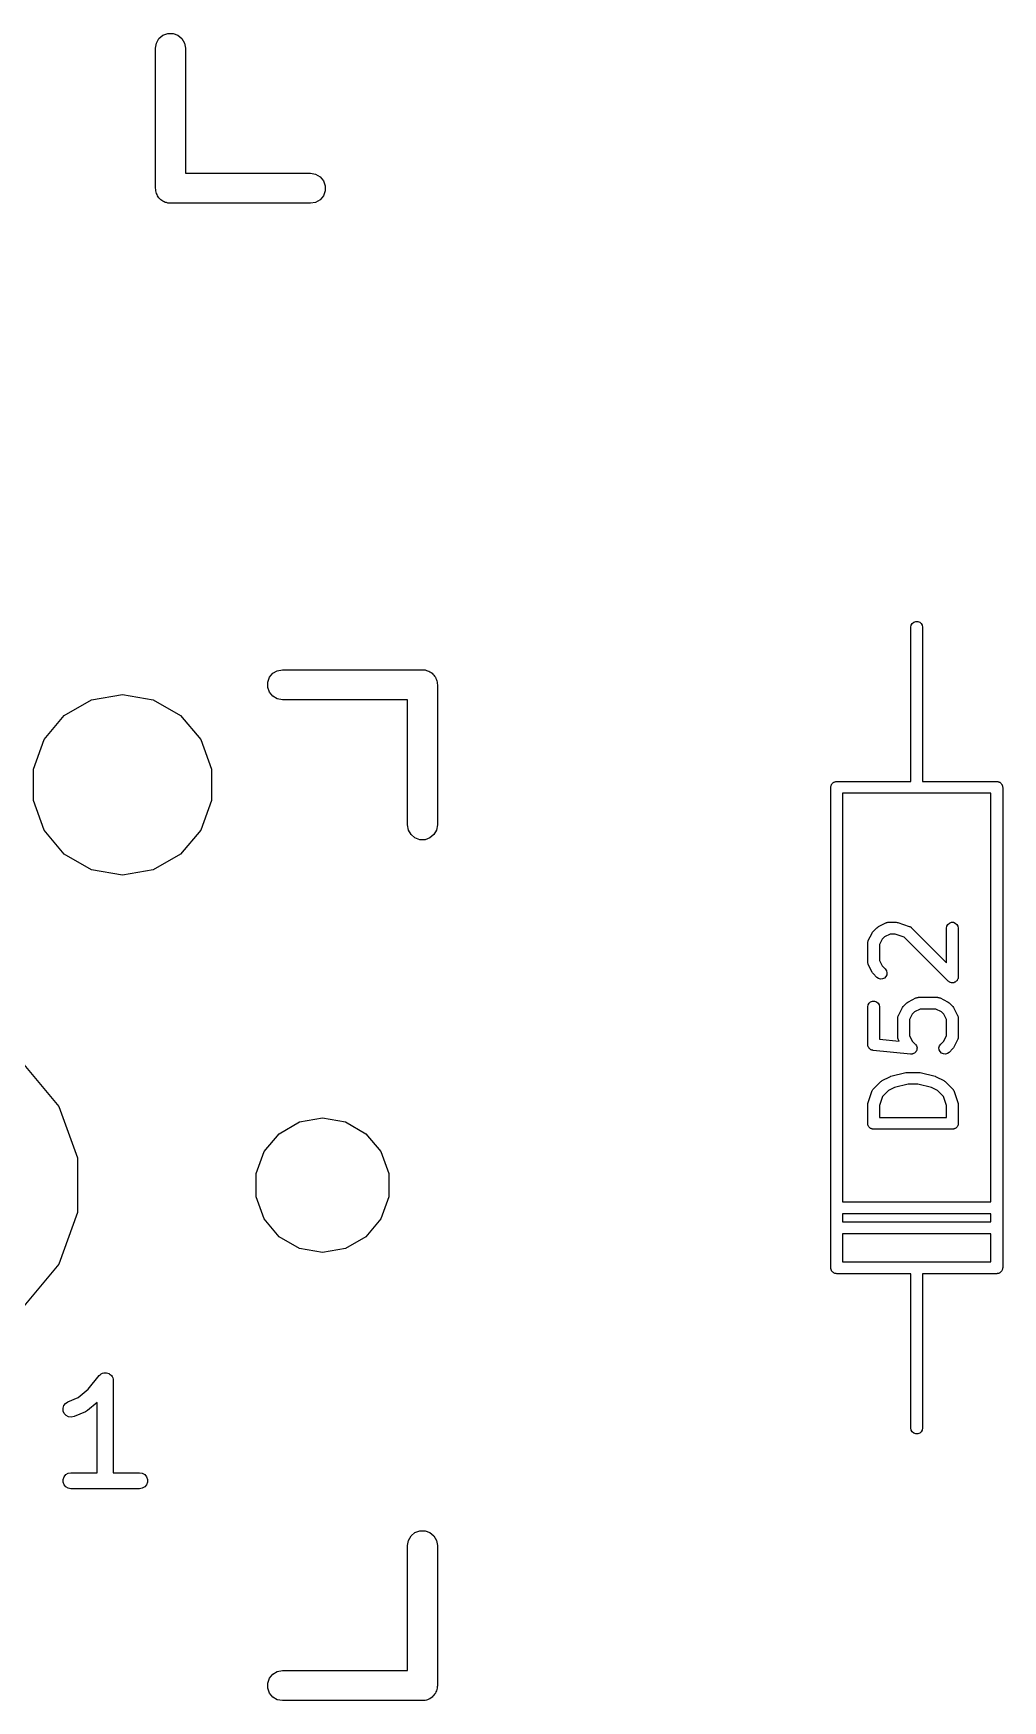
# Model space of a CAD drawing. Extents: x 30 to 168, y -145 to -27.
# Drawn here: x 43.78 to 56.09, y -142.54 to -121.38 of the extents above; entities that cross this region are included whole.
import ezdxf

# ---------------------------------------------------------------- set-up
doc = ezdxf.new("R2010")
doc.units = 0
doc.header["$MEASUREMENT"] = 0
doc.layers.add('BLACK', color=7, linetype='CONTINUOUS')

msp = doc.modelspace()

# ---------------------------------------------------------------- linework, layer by layer
at = {"layer": 'Black'}
for p, q in [((45.3791, -121.45), (45.4297, -121.407)), ((45.4297, -121.407), (45.4919, -121.384)), ((45.4919, -121.384), (45.5581, -121.384)), ((45.5581, -121.384), (45.6202, -121.407)), ((45.6202, -121.407), (45.6709, -121.45)), ((45.3345, -121.572), (45.346, -121.507)), ((45.3345, -123.35), (45.3345, -121.572)), ((45.346, -121.507), (45.3791, -121.45)), ((45.6709, -121.45), (45.704, -121.507)), ((45.704, -121.507), (45.7155, -121.572)), ((45.7155, -121.572), (45.7155, -123.159)), ((45.7155, -123.159), (47.303, -123.159)), ((47.303, -123.159), (47.3682, -123.171)), ((47.3682, -123.171), (47.4255, -123.204)), ((47.4255, -123.204), (47.468, -123.255)), ((47.468, -123.255), (47.4906, -123.317)), ((47.4906, -123.317), (47.4906, -123.383)), ((45.3374, -123.366), (45.3345, -123.35)), ((45.3374, -123.383), (45.3374, -123.366)), ((45.3431, -123.399), (45.3374, -123.383)), ((45.346, -123.415), (45.3431, -123.399)), ((45.3543, -123.43), (45.346, -123.415)), ((45.36, -123.445), (45.3543, -123.43)), ((45.3707, -123.458), (45.36, -123.445)), ((45.3791, -123.472), (45.3707, -123.458)), ((45.3918, -123.483), (45.3791, -123.472)), ((45.4025, -123.496), (45.3918, -123.483)), ((45.417, -123.504), (45.4025, -123.496)), ((45.4297, -123.515), (45.417, -123.504)), ((45.4454, -123.521), (45.4297, -123.515)), ((45.4598, -123.529), (45.4454, -123.521)), ((45.4763, -123.532), (45.4598, -123.529)), ((45.4919, -123.538), (45.4763, -123.532)), ((45.5086, -123.538), (45.4919, -123.538)), ((45.525, -123.54), (45.5086, -123.538)), ((47.303, -123.54), (45.525, -123.54)), ((47.3682, -123.529), (47.303, -123.54)), ((47.4255, -123.496), (47.3682, -123.529)), ((47.468, -123.445), (47.4255, -123.496)), ((47.4906, -123.383), (47.468, -123.445)), ((54.925, -128.92), (54.9295, -128.894)), ((54.925, -130.19), (54.925, -128.92)), ((54.9295, -128.894), (54.9425, -128.872)), ((54.9425, -128.872), (54.9625, -128.855)), ((54.9625, -128.855), (54.987, -128.846)), ((54.987, -128.846), (55.013, -128.846)), ((55.013, -128.846), (55.0375, -128.855)), ((55.0375, -128.855), (55.0575, -128.872)), ((55.0575, -128.872), (55.0705, -128.894)), ((55.0705, -128.894), (55.075, -128.92)), ((55.075, -128.92), (55.075, -130.19)), ((46.8245, -129.504), (46.8818, -129.471)), ((46.8818, -129.471), (46.947, -129.459)), ((46.947, -129.459), (48.725, -129.459)), ((48.725, -129.459), (48.7414, -129.462)), ((48.7414, -129.462), (48.7581, -129.462)), ((48.7581, -129.462), (48.7737, -129.468)), ((48.7737, -129.468), (48.7902, -129.471)), ((48.7902, -129.471), (48.8046, -129.479)), ((46.7594, -129.617), (46.782, -129.555)), ((46.7594, -129.683), (46.7594, -129.617)), ((46.782, -129.745), (46.7594, -129.683)), ((46.782, -129.555), (46.8245, -129.504)), ((48.8046, -129.479), (48.8202, -129.485)), ((48.8202, -129.485), (48.833, -129.496)), ((48.833, -129.496), (48.8475, -129.504)), ((48.8475, -129.504), (48.8582, -129.517)), ((48.8582, -129.517), (48.8709, -129.528)), ((48.8709, -129.528), (48.8793, -129.542)), ((48.8793, -129.542), (48.89, -129.555)), ((48.89, -129.555), (48.8957, -129.57)), ((48.8957, -129.57), (48.904, -129.585)), ((48.904, -129.585), (48.9069, -129.601)), ((48.9069, -129.601), (48.9126, -129.617)), ((48.9126, -129.617), (48.9126, -129.634)), ((48.9126, -129.634), (48.9155, -129.65)), ((48.9155, -129.65), (48.9155, -131.428)), ((44.1775, -130.041), (44.5226, -129.842)), ((44.5226, -129.842), (44.915, -129.773)), ((44.915, -129.773), (45.3074, -129.842)), ((45.3074, -129.842), (45.6525, -130.041)), ((46.8245, -129.796), (46.782, -129.745)), ((46.8818, -129.829), (46.8245, -129.796)), ((46.947, -129.84), (46.8818, -129.829)), ((48.5345, -129.84), (46.947, -129.84)), ((48.5345, -131.428), (48.5345, -129.84)), ((43.9214, -130.346), (44.1775, -130.041)), ((45.6525, -130.041), (45.9086, -130.346)), ((54.925, -130.877), (54.925, -130.19)), ((55.075, -130.19), (55.075, -130.877)), ((43.7851, -130.721), (43.9214, -130.346)), ((45.9086, -130.346), (46.0449, -130.721)), ((43.7851, -131.119), (43.7851, -130.721)), ((46.0449, -130.721), (46.0449, -131.119)), ((53.909, -130.952), (53.9101, -130.946)), ((53.909, -137.048), (53.909, -130.952)), ((53.9101, -130.939), (53.9124, -130.933)), ((53.9101, -130.946), (53.9101, -130.939)), ((53.9124, -130.933), (53.9135, -130.926)), ((53.9135, -130.926), (53.9168, -130.921)), ((53.9168, -130.921), (53.919, -130.915)), ((53.919, -130.915), (53.9233, -130.909)), ((53.9233, -130.909), (53.9265, -130.904)), ((53.9265, -130.904), (53.9316, -130.9)), ((53.9316, -130.9), (53.9358, -130.895)), ((53.9358, -130.895), (53.9415, -130.891)), ((53.9415, -130.891), (53.9465, -130.887)), ((53.9465, -130.887), (53.9527, -130.885)), ((53.9527, -130.885), (53.9583, -130.882)), ((53.9583, -130.882), (53.9648, -130.88)), ((53.9648, -130.88), (53.971, -130.878)), ((53.971, -130.878), (53.9775, -130.878)), ((53.9775, -130.878), (53.984, -130.877)), ((53.984, -130.877), (54.925, -130.877)), ((55.075, -130.877), (56.016, -130.877)), ((56.016, -130.877), (56.0225, -130.878)), ((56.0225, -130.878), (56.029, -130.878)), ((56.029, -130.878), (56.0352, -130.88)), ((56.0352, -130.88), (56.0417, -130.882)), ((56.0417, -130.882), (56.0473, -130.885)), ((56.0473, -130.885), (56.0535, -130.887)), ((56.0535, -130.887), (56.0585, -130.891)), ((56.0585, -130.891), (56.0642, -130.895)), ((56.0642, -130.895), (56.0684, -130.9)), ((56.0684, -130.9), (56.0735, -130.904)), ((56.0735, -130.904), (56.0767, -130.909)), ((56.0767, -130.909), (56.081, -130.915)), ((56.081, -130.915), (56.0832, -130.921)), ((56.0832, -130.921), (56.0865, -130.926)), ((56.0865, -130.926), (56.0876, -130.933)), ((56.0876, -130.933), (56.0899, -130.939)), ((56.0899, -130.939), (56.0899, -130.946)), ((56.0899, -130.946), (56.091, -130.952)), ((56.091, -130.952), (56.091, -137.048)), ((43.9214, -131.494), (43.7851, -131.119)), ((46.0449, -131.119), (45.9086, -131.494)), ((55, -131.027), (54.059, -131.027)), ((54.059, -131.027), (54.059, -136.211)), ((55.941, -131.027), (55, -131.027)), ((55.941, -136.211), (55.941, -131.027)), ((44.1775, -131.799), (43.9214, -131.494)), ((45.9086, -131.494), (45.6525, -131.799)), ((48.546, -131.493), (48.5345, -131.428)), ((48.5791, -131.55), (48.546, -131.493)), ((48.6297, -131.593), (48.5791, -131.55)), ((48.8709, -131.55), (48.8202, -131.593)), ((48.904, -131.493), (48.8709, -131.55)), ((48.9155, -131.428), (48.904, -131.493)), ((44.5226, -131.998), (44.1775, -131.799)), ((45.6525, -131.799), (45.3074, -131.998)), ((48.6919, -131.616), (48.6297, -131.593)), ((48.7581, -131.616), (48.6919, -131.616)), ((48.8202, -131.593), (48.7581, -131.616)), ((44.915, -132.067), (44.5226, -131.998)), ((45.3074, -131.998), (44.915, -132.067)), ((54.3853, -132.895), (54.4329, -132.8)), ((54.4329, -132.8), (54.4401, -132.79)), ((54.4401, -132.79), (54.447, -132.78)), ((54.447, -132.78), (54.4946, -132.733)), ((54.4946, -132.733), (54.5044, -132.726)), ((54.5044, -132.726), (54.5141, -132.719)), ((54.5141, -132.719), (54.6093, -132.671)), ((54.592, -132.847), (54.5616, -132.878)), ((54.6606, -132.813), (54.592, -132.847)), ((54.6093, -132.671), (54.6135, -132.67)), ((54.6135, -132.67), (54.6172, -132.668)), ((54.6172, -132.668), (54.6259, -132.666)), ((54.6259, -132.666), (54.6343, -132.664)), ((54.6343, -132.664), (54.6386, -132.664)), ((54.6386, -132.664), (54.6429, -132.663)), ((54.6429, -132.663), (54.7381, -132.663)), ((54.7259, -132.813), (54.6606, -132.813)), ((54.8404, -132.851), (54.7259, -132.813)), ((54.7381, -132.663), (54.7499, -132.665)), ((54.7499, -132.665), (54.7618, -132.667)), ((54.7618, -132.667), (54.9047, -132.715)), ((55.3993, -133.41), (54.8404, -132.851)), ((54.9047, -132.715), (54.9085, -132.717)), ((54.9085, -132.717), (54.9126, -132.718)), ((54.9126, -132.718), (54.9198, -132.723)), ((54.9198, -132.723), (54.9276, -132.727)), ((54.9276, -132.727), (54.9304, -132.73)), ((54.9304, -132.73), (54.934, -132.733)), ((54.934, -132.733), (55.3774, -133.176)), ((55.3774, -132.738), (55.3819, -132.712)), ((55.3774, -133.176), (55.3774, -132.738)), ((55.3819, -132.712), (55.3949, -132.69)), ((55.3949, -132.69), (55.4149, -132.673)), ((55.4149, -132.673), (55.4394, -132.664)), ((55.4394, -132.664), (55.4654, -132.664)), ((55.4654, -132.664), (55.4899, -132.673)), ((55.4899, -132.673), (55.5098, -132.69)), ((55.5098, -132.69), (55.5229, -132.712)), ((55.5229, -132.712), (55.5274, -132.738)), ((55.5274, -132.738), (55.5274, -133.357)), ((54.3774, -132.929), (54.3781, -132.924)), ((54.3774, -133.167), (54.3774, -132.929)), ((54.3779, -132.92), (54.3804, -132.912)), ((54.3781, -132.924), (54.3779, -132.92)), ((54.3804, -132.912), (54.3819, -132.903)), ((54.3819, -132.903), (54.3841, -132.899)), ((54.3841, -132.899), (54.3853, -132.895)), ((54.5616, -132.878), (54.5274, -132.946)), ((54.5274, -132.946), (54.5274, -133.149)), ((54.3781, -133.171), (54.3774, -133.167)), ((54.3779, -133.175), (54.3781, -133.171)), ((54.3804, -133.184), (54.3779, -133.175)), ((54.3819, -133.192), (54.3804, -133.184)), ((54.3841, -133.196), (54.3819, -133.192)), ((54.3853, -133.2), (54.3841, -133.196)), ((54.4329, -133.295), (54.3853, -133.2)), ((54.5274, -133.149), (54.5616, -133.217)), ((54.5616, -133.217), (54.6007, -133.256)), ((54.6007, -133.256), (54.6156, -133.278)), ((54.6156, -133.278), (54.6223, -133.303)), ((54.4401, -133.305), (54.4329, -133.295)), ((54.447, -133.315), (54.4401, -133.305)), ((54.4946, -133.363), (54.447, -133.315)), ((54.5159, -133.377), (54.4946, -133.363)), ((54.5411, -133.384), (54.5159, -133.377)), ((54.567, -133.382), (54.5411, -133.384)), ((54.5906, -133.371), (54.567, -133.382)), ((54.6091, -133.353), (54.5906, -133.371)), ((54.6201, -133.329), (54.6091, -133.353)), ((54.6223, -133.303), (54.6201, -133.329)), ((55.4074, -133.416), (55.3993, -133.41)), ((55.4149, -133.422), (55.4074, -133.416)), ((55.418, -133.423), (55.4149, -133.422)), ((55.4207, -133.425), (55.418, -133.423)), ((55.4302, -133.428), (55.4207, -133.425)), ((55.4394, -133.431), (55.4302, -133.428)), ((55.4427, -133.431), (55.4394, -133.431)), ((55.4458, -133.432), (55.4427, -133.431)), ((55.4556, -133.431), (55.4458, -133.432)), ((55.4654, -133.431), (55.4556, -133.431)), ((55.4685, -133.43), (55.4654, -133.431)), ((55.4718, -133.43), (55.4685, -133.43)), ((55.4807, -133.425), (55.4718, -133.43)), ((55.4899, -133.422), (55.4807, -133.425)), ((55.4924, -133.42), (55.4899, -133.422)), ((55.4954, -133.419), (55.4924, -133.42)), ((55.5023, -133.412), (55.4954, -133.419)), ((55.5098, -133.405), (55.5023, -133.412)), ((55.5115, -133.402), (55.5098, -133.405)), ((55.5138, -133.4), (55.5115, -133.402)), ((55.518, -133.391), (55.5138, -133.4)), ((55.5229, -133.383), (55.518, -133.391)), ((55.5234, -133.38), (55.5229, -133.383)), ((55.5248, -133.377), (55.5234, -133.38)), ((55.5257, -133.367), (55.5248, -133.377)), ((55.5274, -133.357), (55.5257, -133.367)), ((54.3819, -133.712), (54.3949, -133.69)), ((54.3949, -133.69), (54.4149, -133.673)), ((54.4149, -133.673), (54.4394, -133.664)), ((54.4394, -133.664), (54.4654, -133.664)), ((54.4654, -133.664), (54.4899, -133.673)), ((54.4899, -133.673), (54.5098, -133.69)), ((54.5098, -133.69), (54.5229, -133.712)), ((54.8279, -133.733), (54.8755, -133.685)), ((54.8755, -133.685), (54.8854, -133.678)), ((54.8854, -133.678), (54.895, -133.671)), ((54.895, -133.671), (54.9903, -133.623)), ((54.9903, -133.623), (54.9944, -133.622)), ((54.9944, -133.622), (54.9982, -133.62)), ((54.9982, -133.62), (55.0068, -133.618)), ((55.0068, -133.618), (55.0152, -133.616)), ((55.0152, -133.616), (55.0196, -133.616)), ((55.0196, -133.616), (55.0238, -133.615)), ((55.0238, -133.615), (55.2619, -133.615)), ((55.2619, -133.615), (55.2662, -133.616)), ((55.2662, -133.616), (55.2705, -133.616)), ((55.2705, -133.616), (55.2789, -133.618)), ((55.2789, -133.618), (55.2876, -133.62)), ((55.2876, -133.62), (55.2913, -133.622)), ((55.2913, -133.622), (55.2954, -133.623)), ((55.2954, -133.623), (55.3907, -133.671)), ((55.3907, -133.671), (55.4003, -133.678)), ((55.4003, -133.678), (55.4102, -133.685)), ((55.4102, -133.685), (55.4578, -133.733)), ((54.3774, -133.738), (54.3819, -133.712)), ((54.3774, -134.214), (54.3774, -133.738)), ((54.5229, -133.712), (54.5274, -133.738)), ((54.5274, -133.738), (54.5274, -134.146)), ((54.7583, -133.881), (54.7591, -133.877)), ((54.7583, -134.119), (54.7583, -133.881)), ((54.7588, -133.872), (54.7613, -133.864)), ((54.7591, -133.877), (54.7588, -133.872)), ((54.7613, -133.864), (54.7629, -133.855)), ((54.7629, -133.855), (54.765, -133.852)), ((54.765, -133.852), (54.7663, -133.847)), ((54.7663, -133.847), (54.8139, -133.752)), ((54.8139, -133.752), (54.821, -133.743)), ((54.821, -133.743), (54.8279, -133.733)), ((54.9426, -133.83), (54.9083, -133.899)), ((54.9083, -133.899), (54.9083, -134.101)), ((54.973, -133.8), (54.9426, -133.83)), ((55.0415, -133.765), (54.973, -133.8)), ((55.2442, -133.765), (55.0415, -133.765)), ((55.3127, -133.8), (55.2442, -133.765)), ((55.3431, -133.83), (55.3127, -133.8)), ((55.3774, -133.899), (55.3431, -133.83)), ((55.3774, -134.101), (55.3774, -133.899)), ((55.4578, -133.733), (55.4647, -133.743)), ((55.4647, -133.743), (55.4718, -133.752)), ((55.4718, -133.752), (55.5195, -133.847)), ((55.5195, -133.847), (55.5207, -133.852)), ((55.5207, -133.852), (55.5229, -133.855)), ((55.5229, -133.855), (55.5244, -133.864)), ((55.5244, -133.864), (55.5269, -133.872)), ((55.5269, -133.872), (55.5266, -133.877)), ((55.5266, -133.877), (55.5274, -133.881)), ((55.5274, -133.881), (55.5274, -134.119)), ((54.7591, -134.123), (54.7583, -134.119)), ((54.7588, -134.128), (54.7591, -134.123)), ((54.7613, -134.136), (54.7588, -134.128)), ((54.9083, -134.101), (54.9426, -134.17)), ((55.3431, -134.17), (55.3774, -134.101)), ((55.5269, -134.128), (55.5244, -134.136)), ((55.5274, -134.119), (55.5266, -134.123)), ((55.5266, -134.123), (55.5269, -134.128)), ((54.3779, -134.217), (54.3774, -134.214)), ((54.3776, -134.22), (54.3779, -134.217)), ((54.3801, -134.23), (54.3776, -134.22)), ((54.3819, -134.24), (54.3801, -134.23)), ((54.3833, -134.242), (54.3819, -134.24)), ((54.384, -134.245), (54.3833, -134.242)), ((54.3898, -134.254), (54.384, -134.245)), ((54.3949, -134.262), (54.3898, -134.254)), ((54.3971, -134.264), (54.3949, -134.262)), ((54.3987, -134.267), (54.3971, -134.264)), ((54.407, -134.273), (54.3987, -134.267)), ((54.4149, -134.279), (54.407, -134.273)), ((54.4175, -134.28), (54.4149, -134.279)), ((54.4198, -134.282), (54.4175, -134.28)), ((54.4297, -134.285), (54.4198, -134.282)), ((54.4394, -134.288), (54.4297, -134.285)), ((54.4422, -134.288), (54.4394, -134.288)), ((54.4449, -134.289), (54.4422, -134.288)), ((54.9211, -134.337), (54.4449, -134.289)), ((54.5274, -134.146), (54.7756, -134.171)), ((54.7629, -134.145), (54.7613, -134.136)), ((54.765, -134.148), (54.7629, -134.145)), ((54.7663, -134.153), (54.765, -134.148)), ((54.7756, -134.171), (54.7663, -134.153)), ((54.9216, -134.336), (54.9211, -134.337)), ((54.922, -134.337), (54.9216, -134.336)), ((54.9345, -134.336), (54.922, -134.337)), ((54.9471, -134.335), (54.9345, -134.336)), ((54.9426, -134.17), (54.9816, -134.209)), ((54.9475, -134.334), (54.9471, -134.335)), ((54.948, -134.334), (54.9475, -134.334)), ((54.9594, -134.329), (54.948, -134.334)), ((54.9708, -134.324), (54.9594, -134.329)), ((54.9712, -134.324), (54.9708, -134.324)), ((54.9716, -134.323), (54.9712, -134.324)), ((54.9805, -134.314), (54.9716, -134.323)), ((54.9895, -134.306), (54.9805, -134.314)), ((54.9816, -134.209), (54.9819, -134.209)), ((54.9819, -134.209), (54.9823, -134.21)), ((54.9823, -134.21), (54.9893, -134.22)), ((54.9893, -134.22), (54.9965, -134.23)), ((54.9897, -134.305), (54.9895, -134.306)), ((54.99, -134.305), (54.9897, -134.305)), ((54.9953, -134.294), (54.99, -134.305)), ((55.0008, -134.282), (54.9953, -134.294)), ((54.9965, -134.23), (54.9967, -134.231)), ((54.9967, -134.231), (54.9969, -134.231)), ((54.9969, -134.231), (55, -134.243)), ((55, -134.243), (55.0033, -134.255)), ((55.001, -134.281), (55.0008, -134.282)), ((55.0008, -134.282), (55.0008, -134.282)), ((55.0021, -134.269), (55.001, -134.281)), ((55.0034, -134.256), (55.0021, -134.269)), ((55.0033, -134.255), (55.0032, -134.256)), ((55.0032, -134.256), (55.0034, -134.256)), ((55.2824, -134.255), (55.2892, -134.23)), ((55.2847, -134.281), (55.2824, -134.255)), ((55.2957, -134.305), (55.2847, -134.281)), ((55.2892, -134.23), (55.3041, -134.209)), ((55.3141, -134.323), (55.2957, -134.305)), ((55.3041, -134.209), (55.3431, -134.17)), ((55.3377, -134.334), (55.3141, -134.323)), ((55.3637, -134.337), (55.3377, -134.334)), ((55.3888, -134.33), (55.3637, -134.337)), ((55.4102, -134.315), (55.3888, -134.33)), ((55.4578, -134.267), (55.4102, -134.315)), ((55.4647, -134.257), (55.4578, -134.267)), ((55.4718, -134.248), (55.4647, -134.257)), ((55.5195, -134.153), (55.4718, -134.248)), ((55.5207, -134.148), (55.5195, -134.153)), ((55.5229, -134.145), (55.5207, -134.148)), ((55.5244, -134.136), (55.5229, -134.145)), ((43.6615, -134.467), (44.1084, -134.999)), ((54.447, -134.78), (54.5422, -134.685)), ((54.5422, -134.685), (54.552, -134.678)), ((54.552, -134.678), (54.5617, -134.671)), ((54.5617, -134.671), (54.6569, -134.623)), ((54.7167, -134.761), (54.6397, -134.8)), ((54.6569, -134.623), (54.6648, -134.621)), ((54.6648, -134.621), (54.6723, -134.618)), ((54.6723, -134.618), (54.8628, -134.57)), ((54.8902, -134.718), (54.7167, -134.761)), ((54.8628, -134.57), (54.8719, -134.569)), ((54.8719, -134.569), (54.881, -134.568)), ((54.881, -134.568), (55.0238, -134.568)), ((55.0146, -134.718), (54.8902, -134.718)), ((55.1881, -134.761), (55.0146, -134.718)), ((55.0238, -134.568), (55.0328, -134.569)), ((55.0328, -134.569), (55.042, -134.57)), ((55.042, -134.57), (55.2325, -134.618)), ((55.2651, -134.8), (55.1881, -134.761)), ((55.2325, -134.618), (55.24, -134.621)), ((55.24, -134.621), (55.2478, -134.623)), ((55.2478, -134.623), (55.3431, -134.671)), ((55.3431, -134.671), (55.3527, -134.678)), ((55.3527, -134.678), (55.3626, -134.685)), ((55.3626, -134.685), (55.4578, -134.78)), ((54.3774, -134.976), (54.3795, -134.964)), ((54.3795, -134.964), (54.3812, -134.952)), ((54.3812, -134.952), (54.4288, -134.81)), ((54.4288, -134.81), (54.4309, -134.806)), ((54.4309, -134.806), (54.432, -134.802)), ((54.432, -134.802), (54.4371, -134.794)), ((54.4371, -134.794), (54.4413, -134.787)), ((54.4413, -134.787), (54.4445, -134.784)), ((54.4445, -134.784), (54.447, -134.78)), ((54.5656, -134.874), (54.5274, -134.988)), ((54.6397, -134.8), (54.5656, -134.874)), ((55.3392, -134.874), (55.2651, -134.8)), ((55.3774, -134.988), (55.3392, -134.874)), ((55.4578, -134.78), (55.4603, -134.784)), ((55.4603, -134.784), (55.4635, -134.787)), ((55.4635, -134.787), (55.4677, -134.794)), ((55.4677, -134.794), (55.4727, -134.802)), ((55.4727, -134.802), (55.4739, -134.806)), ((55.4739, -134.806), (55.4759, -134.81)), ((55.4759, -134.81), (55.5235, -134.952)), ((55.5235, -134.952), (55.5253, -134.964)), ((55.5253, -134.964), (55.5274, -134.976)), ((44.1084, -134.999), (44.3461, -135.652)), ((47.1629, -135.197), (47.455, -135.146)), ((47.455, -135.146), (47.7471, -135.197)), ((54.3774, -135.214), (54.3774, -134.976)), ((54.5274, -134.988), (54.5274, -135.139)), ((54.5274, -135.139), (55.3774, -135.139)), ((55.3774, -135.139), (55.3774, -134.988)), ((55.5274, -134.976), (55.5274, -135.214)), ((46.7153, -135.573), (46.906, -135.346)), ((46.906, -135.346), (47.1629, -135.197)), ((47.7471, -135.197), (48.004, -135.346)), ((48.004, -135.346), (48.1947, -135.573)), ((54.3785, -135.221), (54.3774, -135.214)), ((54.3785, -135.227), (54.3785, -135.221)), ((54.3808, -135.233), (54.3785, -135.227)), ((54.3819, -135.24), (54.3808, -135.233)), ((54.3852, -135.246), (54.3819, -135.24)), ((54.3874, -135.252), (54.3852, -135.246)), ((54.3916, -135.257), (54.3874, -135.252)), ((54.3949, -135.262), (54.3916, -135.257)), ((54.4, -135.267), (54.3949, -135.262)), ((54.4042, -135.272), (54.4, -135.267)), ((54.4099, -135.275), (54.4042, -135.272)), ((54.4149, -135.279), (54.4099, -135.275)), ((54.421, -135.281), (54.4149, -135.279)), ((54.4267, -135.285), (54.421, -135.281)), ((54.4332, -135.286), (54.4267, -135.285)), ((54.4394, -135.288), (54.4332, -135.286)), ((54.4459, -135.288), (54.4394, -135.288)), ((54.4524, -135.289), (54.4459, -135.288)), ((55.4524, -135.289), (54.4524, -135.289)), ((55.4588, -135.288), (55.4524, -135.289)), ((55.4654, -135.288), (55.4588, -135.288)), ((55.4716, -135.286), (55.4654, -135.288)), ((55.478, -135.285), (55.4716, -135.286)), ((55.4837, -135.281), (55.478, -135.285)), ((55.4899, -135.279), (55.4837, -135.281)), ((55.4949, -135.275), (55.4899, -135.279)), ((55.5006, -135.272), (55.4949, -135.275)), ((55.5048, -135.267), (55.5006, -135.272)), ((55.5098, -135.262), (55.5048, -135.267)), ((55.5131, -135.257), (55.5098, -135.262)), ((55.5173, -135.252), (55.5131, -135.257)), ((55.5196, -135.246), (55.5173, -135.252)), ((55.5229, -135.24), (55.5196, -135.246)), ((55.524, -135.233), (55.5229, -135.24)), ((55.5262, -135.227), (55.524, -135.233)), ((55.5274, -135.214), (55.5262, -135.221)), ((55.5262, -135.221), (55.5262, -135.227)), ((46.6138, -135.852), (46.7153, -135.573)), ((48.1947, -135.573), (48.2962, -135.852)), ((44.3461, -135.652), (44.3461, -136.348)), ((46.6138, -136.148), (46.6138, -135.852)), ((48.2962, -135.852), (48.2962, -136.148)), ((46.7153, -136.427), (46.6138, -136.148)), ((48.2962, -136.148), (48.1947, -136.427)), ((54.059, -136.211), (55.941, -136.211)), ((44.3461, -136.348), (44.1084, -137.001)), ((46.906, -136.654), (46.7153, -136.427)), ((48.1947, -136.427), (48.004, -136.654)), ((54.059, -136.361), (54.059, -136.465)), ((55.941, -136.361), (54.059, -136.361)), ((55.941, -136.465), (55.941, -136.361)), ((47.1629, -136.803), (46.906, -136.654)), ((48.004, -136.654), (47.7471, -136.803)), ((54.059, -136.465), (55.941, -136.465)), ((55.941, -136.615), (54.059, -136.615)), ((54.059, -136.615), (54.059, -136.973)), ((55.941, -136.973), (55.941, -136.615)), ((47.455, -136.854), (47.1629, -136.803)), ((47.7471, -136.803), (47.455, -136.854)), ((44.1084, -137.001), (43.6615, -137.533)), ((53.9101, -137.054), (53.909, -137.048)), ((53.9101, -137.061), (53.9101, -137.054)), ((53.9124, -137.067), (53.9101, -137.061)), ((53.9135, -137.074), (53.9124, -137.067)), ((53.9168, -137.079), (53.9135, -137.074)), ((53.919, -137.085), (53.9168, -137.079)), ((53.9233, -137.091), (53.919, -137.085)), ((54.059, -136.973), (55, -136.973)), ((55, -136.973), (55.941, -136.973)), ((56.081, -137.085), (56.0767, -137.091)), ((56.0832, -137.079), (56.081, -137.085)), ((56.0865, -137.074), (56.0832, -137.079)), ((56.0876, -137.067), (56.0865, -137.074)), ((56.0899, -137.061), (56.0876, -137.067)), ((56.091, -137.048), (56.0899, -137.054)), ((56.0899, -137.054), (56.0899, -137.061)), ((53.9265, -137.096), (53.9233, -137.091)), ((53.9316, -137.1), (53.9265, -137.096)), ((53.9358, -137.105), (53.9316, -137.1)), ((53.9415, -137.109), (53.9358, -137.105)), ((53.9465, -137.113), (53.9415, -137.109)), ((53.9527, -137.115), (53.9465, -137.113)), ((53.9583, -137.118), (53.9527, -137.115)), ((53.9648, -137.12), (53.9583, -137.118)), ((53.971, -137.122), (53.9648, -137.12)), ((53.9775, -137.122), (53.971, -137.122)), ((53.984, -137.123), (53.9775, -137.122)), ((54.925, -137.123), (53.984, -137.123)), ((54.925, -137.81), (54.925, -137.123)), ((56.016, -137.123), (55.075, -137.123)), ((55.075, -137.123), (55.075, -137.81)), ((56.0225, -137.122), (56.016, -137.123)), ((56.029, -137.122), (56.0225, -137.122)), ((56.0352, -137.12), (56.029, -137.122)), ((56.0417, -137.118), (56.0352, -137.12)), ((56.0473, -137.115), (56.0417, -137.118)), ((56.0535, -137.113), (56.0473, -137.115)), ((56.0585, -137.109), (56.0535, -137.113)), ((56.0642, -137.105), (56.0585, -137.109)), ((56.0684, -137.1), (56.0642, -137.105)), ((56.0735, -137.096), (56.0684, -137.1)), ((56.0767, -137.091), (56.0735, -137.096)), ((54.925, -139.08), (54.925, -137.81)), ((55.075, -137.81), (55.075, -139.08)), ((44.4792, -138.589), (44.618, -138.416)), ((44.618, -138.416), (44.6189, -138.415)), ((44.6189, -138.415), (44.6195, -138.414)), ((44.6195, -138.414), (44.6321, -138.404)), ((44.6321, -138.404), (44.6444, -138.393)), ((44.6444, -138.393), (44.6456, -138.392)), ((44.6456, -138.392), (44.6465, -138.392)), ((44.6465, -138.392), (44.6619, -138.386)), ((44.6619, -138.386), (44.6773, -138.38)), ((44.6773, -138.38), (44.6785, -138.38)), ((44.6785, -138.38), (44.6796, -138.379)), ((44.6796, -138.379), (44.6961, -138.379)), ((44.6961, -138.379), (44.7126, -138.379)), ((44.7126, -138.379), (44.7137, -138.379)), ((44.7137, -138.379), (44.7149, -138.379)), ((44.7149, -138.379), (44.7304, -138.385)), ((44.7304, -138.385), (44.746, -138.39)), ((44.746, -138.39), (44.747, -138.391)), ((44.747, -138.391), (44.7481, -138.392)), ((44.7481, -138.392), (44.7607, -138.402)), ((44.7607, -138.402), (44.7736, -138.412)), ((44.7736, -138.412), (44.7742, -138.413)), ((44.7742, -138.413), (44.7751, -138.414)), ((44.7751, -138.414), (44.7833, -138.428)), ((44.7833, -138.428), (44.7919, -138.443)), ((44.7919, -138.443), (44.7922, -138.444)), ((44.7922, -138.444), (44.7928, -138.445)), ((44.7928, -138.445), (44.7956, -138.461)), ((44.7956, -138.461), (44.7989, -138.477)), ((44.7989, -138.477), (44.7987, -138.478)), ((44.7987, -138.478), (44.7989, -138.48)), ((44.7989, -138.48), (44.7989, -139.648)), ((44.1716, -138.796), (44.1931, -138.768)), ((44.1931, -138.768), (44.2228, -138.749)), ((44.2228, -138.749), (44.3538, -138.694)), ((44.3538, -138.694), (44.4792, -138.589)), ((44.5957, -138.757), (44.472, -138.86)), ((44.5957, -139.648), (44.5957, -138.757)), ((44.1611, -138.829), (44.1716, -138.796)), ((44.1627, -138.865), (44.1611, -138.829)), ((44.1763, -138.897), (44.1627, -138.865)), ((44.2002, -138.923), (44.1763, -138.897)), ((44.2315, -138.939), (44.2002, -138.923)), ((44.2665, -138.944), (44.2315, -138.939)), ((44.3009, -138.936), (44.2665, -138.944)), ((44.4461, -138.876), (44.3009, -138.936)), ((44.4589, -138.868), (44.4461, -138.876)), ((44.472, -138.86), (44.4589, -138.868)), ((54.9295, -139.106), (54.925, -139.08)), ((54.9425, -139.128), (54.9295, -139.106)), ((54.9625, -139.145), (54.9425, -139.128)), ((54.987, -139.154), (54.9625, -139.145)), ((55.013, -139.154), (54.987, -139.154)), ((55.0375, -139.145), (55.013, -139.154)), ((55.0575, -139.128), (55.0375, -139.145)), ((55.0705, -139.106), (55.0575, -139.128)), ((55.075, -139.08), (55.0705, -139.106)), ((44.1618, -139.732), (44.1739, -139.699)), ((44.1618, -139.767), (44.1618, -139.732)), ((44.1739, -139.8), (44.1618, -139.767)), ((44.1739, -139.699), (44.1966, -139.672)), ((44.1966, -139.827), (44.1739, -139.8)), ((44.1966, -139.672), (44.2271, -139.654)), ((44.2271, -139.845), (44.1966, -139.827)), ((44.2271, -139.654), (44.2619, -139.648)), ((44.2619, -139.648), (44.5957, -139.648)), ((44.7989, -139.648), (45.1327, -139.648)), ((45.1327, -139.648), (45.1675, -139.654)), ((45.1675, -139.654), (45.198, -139.672)), ((45.198, -139.827), (45.1675, -139.845)), ((45.198, -139.672), (45.2207, -139.699)), ((45.2207, -139.8), (45.198, -139.827)), ((45.2207, -139.699), (45.2328, -139.732)), ((45.2328, -139.767), (45.2207, -139.8)), ((45.2328, -139.732), (45.2328, -139.767)), ((44.2619, -139.851), (44.2271, -139.845)), ((45.1327, -139.851), (44.2619, -139.851)), ((45.1675, -139.845), (45.1327, -139.851)), ((48.546, -140.507), (48.5791, -140.45)), ((48.5791, -140.45), (48.6297, -140.407)), ((48.6297, -140.407), (48.6919, -140.384)), ((48.6919, -140.384), (48.7581, -140.384)), ((48.7581, -140.384), (48.8202, -140.407)), ((48.8202, -140.407), (48.8709, -140.45)), ((48.8709, -140.45), (48.904, -140.507)), ((48.5345, -140.572), (48.546, -140.507)), ((48.5345, -142.159), (48.5345, -140.572)), ((48.904, -140.507), (48.9155, -140.572)), ((48.9155, -140.572), (48.9155, -142.35)), ((46.8818, -142.171), (46.947, -142.159)), ((46.947, -142.159), (48.5345, -142.159)), ((46.7594, -142.317), (46.782, -142.255)), ((46.7594, -142.383), (46.7594, -142.317)), ((46.782, -142.255), (46.8245, -142.204)), ((46.8245, -142.204), (46.8818, -142.171)), ((48.9155, -142.35), (48.9126, -142.366)), ((48.9126, -142.366), (48.9126, -142.383)), ((46.782, -142.445), (46.7594, -142.383)), ((46.8245, -142.496), (46.782, -142.445)), ((46.8818, -142.529), (46.8245, -142.496)), ((46.947, -142.54), (46.8818, -142.529)), ((48.725, -142.54), (46.947, -142.54)), ((48.7414, -142.538), (48.725, -142.54)), ((48.7581, -142.538), (48.7414, -142.538)), ((48.7737, -142.532), (48.7581, -142.538)), ((48.7902, -142.529), (48.7737, -142.532)), ((48.8046, -142.521), (48.7902, -142.529)), ((48.8202, -142.515), (48.8046, -142.521)), ((48.833, -142.504), (48.8202, -142.515)), ((48.8475, -142.496), (48.833, -142.504)), ((48.8582, -142.483), (48.8475, -142.496)), ((48.8709, -142.472), (48.8582, -142.483)), ((48.8793, -142.458), (48.8709, -142.472)), ((48.89, -142.445), (48.8793, -142.458)), ((48.8957, -142.43), (48.89, -142.445)), ((48.904, -142.415), (48.8957, -142.43)), ((48.9069, -142.399), (48.904, -142.415)), ((48.9126, -142.383), (48.9069, -142.399))]:
    msp.add_line(p, q, dxfattribs=at)

doc.saveas('drawing.dxf')
